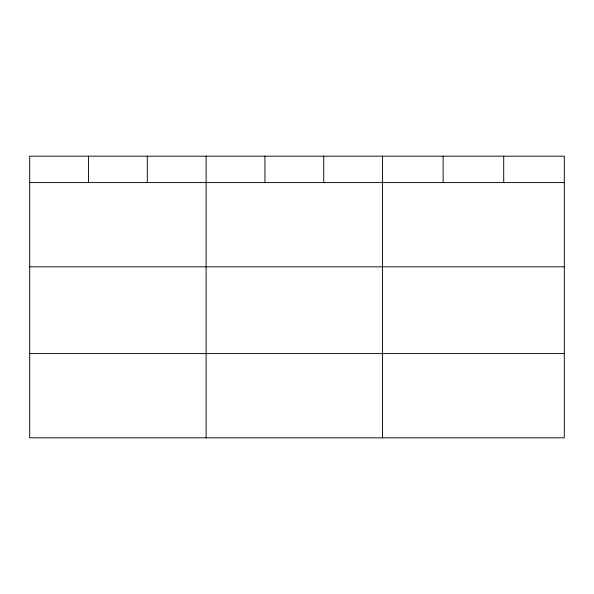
<?xml version="1.0" encoding="UTF-8"?>
<svg xmlns="http://www.w3.org/2000/svg" width="594" height="594" viewBox="0 0 594 594"><rect width="100%" height="100%" fill="white"/><g stroke="black" fill="none" stroke-linecap="round" stroke-linejoin="round"><path stroke-width="0.89" d="M564.3 266.825L564.3 156.177L29.7 156.177L29.7 437.823L564.3 437.823L564.3 266.825L29.7 266.825M29.7 182.596L564.3 182.596M29.7 353.601L564.3 353.601M503.712 156.177L503.712 182.596M443.124 156.177L443.124 182.596M382.536 156.177L382.536 437.823M323.73 156.177L323.73 182.596M264.924 156.177L264.924 182.596M206.118 156.177L206.118 437.823M147.312 156.177L147.312 182.596M88.506 156.177L88.506 182.596"/></g></svg>
